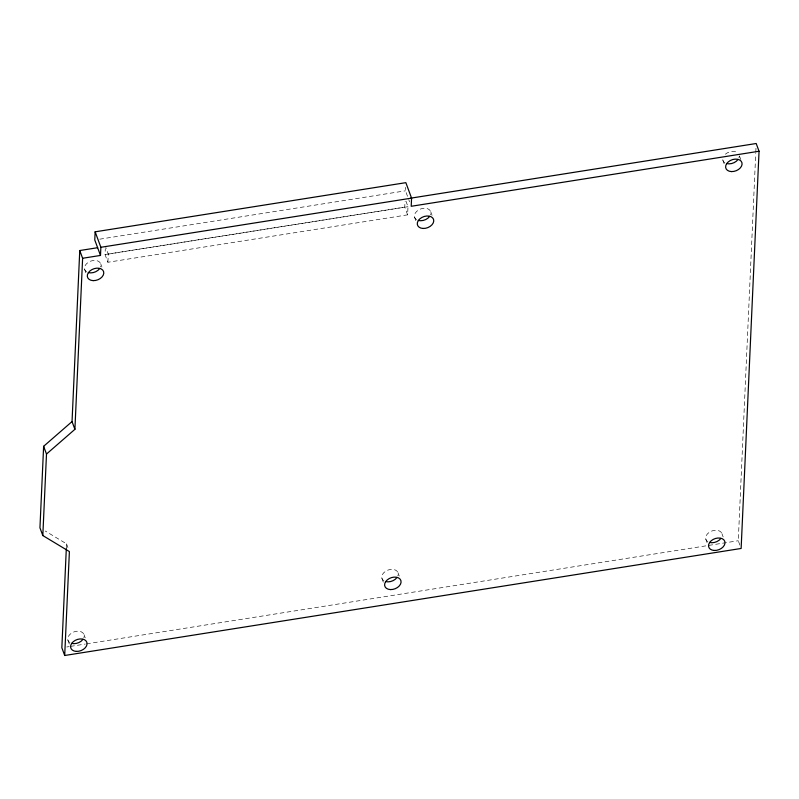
<?xml version="1.0" encoding="UTF-8"?>
<svg xmlns="http://www.w3.org/2000/svg" width="799" height="799" viewBox="0 0 799 799"><rect width="100%" height="100%" fill="white"/><g stroke="black" fill="none" stroke-linecap="round" stroke-linejoin="round"><path stroke-width="0.6" stroke-dasharray="4 3" d="M66.307 548.793L66.527 543.839L45.263 531.015M405.942 201.168L407.989 206.691L407.62 214.841L107.895 262.262L105.039 254.531L105.298 248.709M107.895 262.262L108.265 254.112L105.808 247.49M407.62 214.841L404.753 207.111L405.023 201.288M407.53 196.334L405.483 190.811L405.642 187.316M739.904 545.148L738.276 540.733L755.734 153.468M755.794 152.229L756.024 147.246M99.705 239.191L405.483 190.811M105.039 254.531L404.753 207.111M108.265 254.112L407.989 206.691M66.766 646.98L69.233 646.591M70.462 646.391L85.253 644.054M86.482 643.854L738.276 540.733M739.425 155.875L741.472 161.398M722.945 160.459L724.164 163.775M721.926 533.652L723.155 536.968M705.857 539.335L707.075 542.651M430.691 211.645L433.138 218.277M408.758 199.65L409.577 201.857M414.611 217.328L415.84 220.644M398.012 572.763L399.24 576.079M381.932 578.446L383.979 583.979M100.724 263.8L101.942 267.116M84.644 269.493L85.873 272.809M66.527 543.839L68.574 549.362M83.995 634.586L85.223 637.902M67.915 640.269L69.553 644.693M707.864 541.742A8.529 5.873 -20.3 0 1 710.99 531.345A8.529 5.873 -20.3 0 1 722.136 535.19M739.235 156.304A8.529 5.873 -20.3 0 1 738.875 157.932M724.953 162.856A8.529 5.873 -20.3 0 1 722.735 158.921M725.342 154.217A8.529 5.873 -20.3 0 1 737.008 152.369M416.619 219.735A8.529 5.873 -20.3 0 1 420.783 208.919A8.529 5.873 -20.3 0 1 430.541 214.811M86.652 271.89A8.529 5.873 -20.3 0 1 90.816 261.083A8.529 5.873 -20.3 0 1 100.574 266.966M383.949 580.853A8.529 5.873 -20.3 0 1 388.104 570.037A8.529 5.873 -20.3 0 1 397.872 575.929M69.932 642.676A8.529 5.873 -20.3 0 1 74.087 631.859A8.529 5.873 -20.3 0 1 83.855 637.752"/><path stroke-width="1.2" d="M97.628 247.71L79.76 250.536L72.04 421.582L43.625 446.311L39.95 527.819L42.816 535.55L69.393 551.58L64.699 655.49L741.132 548.464L759.05 151.241L756.184 143.51L410.806 198.152M42.816 535.55L46.492 454.052L43.625 446.311M66.307 548.793L61.843 647.759L64.699 655.49M46.492 454.052L74.906 429.323L82.617 258.267L79.76 250.536M759.05 151.241L411.205 206.282L411.575 198.132L405.852 182.661L95.141 231.82L94.771 239.97L100.494 255.44L82.617 258.267M100.494 255.44L100.864 247.291L95.141 231.82M100.864 247.291L411.575 198.132M72.04 421.582L74.906 429.323M720.898 538.426A8.529 5.873 -20.3 0 1 709.532 542.441M737.986 159.54A8.529 5.873 -20.3 0 1 726.621 163.555M429.652 216.419A8.529 5.873 -20.3 0 1 418.286 220.434M99.685 268.574A8.529 5.873 -20.3 0 1 88.319 272.589M396.983 577.537A8.529 5.873 -20.3 0 1 385.617 581.552M82.966 639.36A8.529 5.873 -20.3 0 1 71.59 643.375M714.356 550.471A8.529 5.873 -20.3 0 0 724.793 541.392A8.529 5.873 -20.3 0 0 711.12 540.833A8.529 5.873 -20.3 0 0 714.356 550.471M731.445 171.585A8.529 5.873 -20.3 0 0 741.881 162.507A8.529 5.873 -20.3 0 0 728.209 161.947A8.529 5.873 -20.3 0 0 731.445 171.585M423.11 228.464A8.529 5.873 -20.3 0 0 433.547 219.385A8.529 5.873 -20.3 0 0 419.875 218.826A8.529 5.873 -20.3 0 0 423.11 228.464M93.143 280.629A8.529 5.873 -20.3 0 0 103.58 271.54A8.529 5.873 -20.3 0 0 89.907 270.981A8.529 5.873 -20.3 0 0 93.143 280.629M390.441 589.582A8.529 5.873 -20.3 0 0 400.878 580.503A8.529 5.873 -20.3 0 0 387.195 579.944A8.529 5.873 -20.3 0 0 390.441 589.582M76.414 651.405A8.529 5.873 -20.3 0 0 86.861 642.326A8.529 5.873 -20.3 0 0 73.178 641.767A8.529 5.873 -20.3 0 0 76.414 651.405"/></g></svg>
